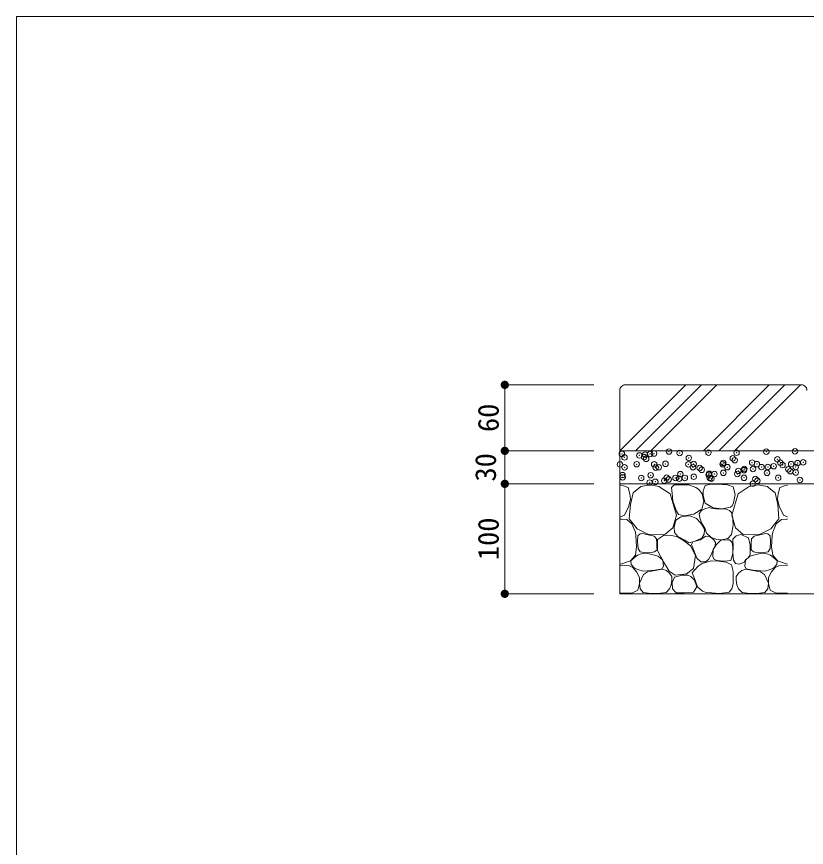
# Model space of a CAD drawing. Units: millimetres at full size, sheet at 1:10. Extents: x 3954 to 6692, y 1815 to 3681.
# Drawn here: x 3954 to 4672, y 2871 to 3627 of the extents above; entities that cross this region are included whole.
import ezdxf
from ezdxf.enums import TextEntityAlignment as Align

# ---------------------------------------------------------------- set-up
doc = ezdxf.new("R2010")
doc.units = ezdxf.units.MM
doc.header["$LTSCALE"] = 10
doc.header["$PDMODE"] = 32
doc.header["$PDSIZE"] = 5
doc.linetypes.add('DASHED', pattern=[7.5, 6, -1.5])
doc.linetypes.add('USER1', pattern=[50, 37.5, -12.5])
for name, color, linetype, lineweight in [('_0-0_', 7, 'Continuous', 13), ('ハッチ', 4, 'Continuous', 13), ('寸法', 1, 'Continuous', 13), ('本体', 7, 'Continuous', 13)]:
    doc.layers.add(name, color=color, linetype=linetype, lineweight=lineweight)
doc.styles.add('ＭＳ ゴシック', font='')
doc.styles.get('ＭＳ ゴシック').set_extended_font_data('MS Gothic')

# ---------------------------------------------------------------- blocks, each defined once
blk = doc.blocks.new('filled_dot')
at = {"color": 0, "linetype": 'Continuous', "lineweight": -2, "const_width": 1.25}
blk.add_lwpolyline([(-0.625, 0, 1), (0.625, 0, 1)], format="xyb", close=True, dxfattribs=at)

msp = doc.modelspace()

# ---------------------------------------------------------------- linework, layer by layer
at = {"layer": '_0-0_'}
msp.add_lwpolyline([(6691.76, 3626.63), (3953.63, 3626.63), (3953.63, 1814.81), (6691.76, 1814.81)], close=True, dxfattribs=at)
at = {"layer": 'ハッチ'}
for p, q in [((4502.33, 3231.76), (4562.33, 3291.76)), ((4516.47, 3231.76), (4576.47, 3291.76)), ((4578.26, 3231.76), (4638.2, 3291.7)), ((4592.4, 3231.76), (4652.4, 3291.76))]:
    msp.add_line(p, q, dxfattribs=at)
at = {"layer": 'ハッチ', "linetype": 'USER1'}
for p, q in [((4530.61, 3231.76), (4590.61, 3291.76)), ((4606.54, 3231.76), (4666.54, 3291.76))]:
    msp.add_line(p, q, dxfattribs=at)
at = {"layer": 'ハッチ', "linetype": 'DASHED'}
msp.add_line((4502.33, 3201.76), (5338.82, 3201.76), dxfattribs=at)
at = {"layer": 'ハッチ'}
for points in [[(4510.5, 3181.54), (4511.91, 3187.72), (4511.35, 3192.77), (4509.94, 3198.39), (4505.73, 3200.07), (4502.87, 3200.43)], [(4647.23, 3181.54), (4645.83, 3187.72), (4646.39, 3192.77), (4647.8, 3198.39), (4652.01, 3200.07), (4654.86, 3200.43)], [(4502.87, 3171.62), (4506.57, 3173.4), (4510.5, 3181.54)], [(4654.86, 3171.62), (4651.17, 3173.4), (4647.23, 3181.54)], [(4516.4, 3157.67), (4513.31, 3165.53), (4508.54, 3169.18), (4503.76, 3169.75), (4502.87, 3169.52)], [(4641.33, 3157.67), (4644.42, 3165.53), (4649.2, 3169.18), (4653.98, 3169.75), (4654.86, 3169.52)], [(4502.87, 3128.73), (4511.91, 3131.84), (4516.4, 3136.89), (4517.5, 3144.33), (4516.97, 3154.86), (4516.4, 3157.67)], [(4654.86, 3128.73), (4645.83, 3131.84), (4641.33, 3136.89), (4640.24, 3144.33), (4640.77, 3154.86), (4641.33, 3157.67)], [(4502.87, 3102.37), (4506.31, 3102.31), (4513.26, 3102.47), (4518.71, 3104.95), (4520.2, 3111.07), (4520.2, 3116.19), (4517.72, 3121.32), (4514.08, 3125.78), (4510.94, 3127.27), (4504.98, 3127.76), (4502.87, 3127.4)], [(4654.86, 3102.37), (4651.43, 3102.31), (4644.48, 3102.47), (4639.02, 3104.95), (4637.53, 3111.07), (4637.53, 3116.19), (4640.01, 3121.32), (4643.65, 3125.78), (4646.8, 3127.27), (4652.75, 3127.76), (4654.86, 3127.4)]]:
    msp.add_lwpolyline(points, dxfattribs=at)
for points in [[(4529.66, 3200.79), (4521.48, 3199.35), (4514.26, 3193.58), (4511.85, 3182.99), (4510.89, 3170.01), (4518.11, 3160.87), (4527.74, 3156.06), (4543.13, 3155.58), (4550.35, 3161.83), (4553.72, 3173.38), (4547.95, 3192.61), (4537.84, 3199.35)], [(4571.47, 3198.55), (4565.17, 3200.82), (4551.8, 3200.82), (4549.27, 3198.3), (4550.03, 3193), (4550.53, 3185.94), (4553.81, 3176.87), (4555.58, 3173.84), (4561.13, 3172.58), (4569.45, 3174.1), (4576.77, 3178.63), (4578.79, 3185.69), (4577.02, 3192.75), (4573.74, 3196.78)], [(4605.81, 3184.43), (4607.24, 3192.14), (4605.23, 3198.99), (4600.09, 3200.7), (4590.75, 3201.58), (4585.03, 3201.36), (4579.97, 3200.26), (4578.21, 3195.42), (4578.21, 3191.25), (4579.97, 3184.22), (4587.23, 3180.04), (4595.37, 3179.16), (4602.84, 3180.48), (4604.38, 3181.8)], [(4628.08, 3200.79), (4636.26, 3199.35), (4643.48, 3193.58), (4645.88, 3182.99), (4646.84, 3170.01), (4639.63, 3160.87), (4630, 3156.06), (4614.6, 3155.58), (4607.38, 3161.83), (4604.01, 3173.38), (4609.79, 3192.61), (4619.89, 3199.35)], [(4604.92, 3170.71), (4603.74, 3175.61), (4601.98, 3177.58), (4599.03, 3178.75), (4589.61, 3179.14), (4585.49, 3179.73), (4583.53, 3180.32), (4579.6, 3179.14), (4576.66, 3177.58), (4574.3, 3174.63), (4575.09, 3170.71), (4576.46, 3166.2), (4579.6, 3161.49), (4580.98, 3156.98), (4585.49, 3153.06), (4589.81, 3151.49), (4594.71, 3150.9), (4600.6, 3152.08), (4603.94, 3155.61), (4605.23, 3164.24), (4604.92, 3168.94)], [(4576.07, 3166), (4572.14, 3170.32), (4566.17, 3172.58), (4559.36, 3172.08), (4557.35, 3171.32), (4553.31, 3168.8), (4551.8, 3162.5), (4552.05, 3157.46), (4555.08, 3153.93), (4561.38, 3150.4), (4565.17, 3148.13), (4569.96, 3149.39), (4576.77, 3152.42), (4579.01, 3156), (4579.4, 3159.92), (4577.64, 3163.26)], [(4535.93, 3143.66), (4535.93, 3147.71), (4535.59, 3151.77), (4533.39, 3154.3), (4526.8, 3155.82), (4523.08, 3156.67), (4520.88, 3156.16), (4518.68, 3154.47), (4518.34, 3149.4), (4518.85, 3142.98), (4520.68, 3139.92), (4524.37, 3139.31), (4529.44, 3139), (4533.91, 3139.92), (4536.1, 3141.8)], [(4554.62, 3153.46), (4549.56, 3154.86), (4545.63, 3155.14), (4541.97, 3154.86), (4536.63, 3151.21), (4536.63, 3141.1), (4541.97, 3130.71), (4547.03, 3122.29), (4552.65, 3118.64), (4563.05, 3120.04), (4569.23, 3124.82), (4571.2, 3136.61), (4566.42, 3145.32), (4560.24, 3150.37)], [(4589.3, 3148.29), (4587.73, 3150.82), (4584.42, 3153.55), (4580.52, 3154.14), (4575.25, 3150.82), (4568.81, 3149.07), (4567.44, 3146.53), (4569.2, 3142.05), (4572.32, 3134.05), (4576.03, 3130.74), (4580.13, 3130.74), (4582.86, 3133.08), (4585.39, 3137.17), (4587.73, 3143.22), (4589.1, 3145.75)], [(4605.1, 3144.19), (4604.32, 3148.29), (4602.17, 3150.82), (4599.83, 3150.82), (4594.17, 3150.43), (4590.27, 3146.53), (4587.15, 3142.05), (4586.76, 3135.81), (4588.13, 3133.08), (4590.66, 3131.91), (4597.29, 3131.52), (4603.15, 3132.1), (4605.1, 3138.34)], [(4620.38, 3136.45), (4620.95, 3138.17), (4620.95, 3145.88), (4619.24, 3152.73), (4612.38, 3155.58), (4608.09, 3154.44), (4604.95, 3151.59), (4605.45, 3143.98), (4605.12, 3138.91), (4605.62, 3132.49), (4607.45, 3129.43), (4611.14, 3128.82), (4615.24, 3130.46), (4616.67, 3133.03), (4618.67, 3134.17)], [(4621.81, 3143.66), (4621.81, 3147.71), (4622.15, 3151.77), (4624.35, 3154.3), (4630.94, 3155.82), (4634.66, 3156.67), (4636.86, 3156.16), (4639.05, 3154.47), (4639.39, 3149.4), (4638.88, 3142.98), (4637.06, 3139.92), (4633.37, 3139.31), (4628.29, 3139), (4623.83, 3139.92), (4621.64, 3141.8)], [(4540.83, 3124.85), (4541.91, 3126.85), (4541.29, 3132.39), (4537.14, 3135.92), (4533.91, 3137), (4526.68, 3138.84), (4521.75, 3138.23), (4518.37, 3137), (4515.75, 3134.69), (4512.21, 3131.62), (4512.52, 3128.39), (4515.75, 3125.16), (4520.52, 3123.16), (4523.75, 3122.39), (4534.06, 3123.16), (4539.44, 3124.24)], [(4616.91, 3124.85), (4615.83, 3126.85), (4616.44, 3132.39), (4620.6, 3135.92), (4623.83, 3137), (4631.06, 3138.84), (4635.98, 3138.23), (4639.37, 3137), (4641.98, 3134.69), (4645.52, 3131.62), (4645.22, 3128.39), (4641.98, 3125.16), (4637.21, 3123.16), (4633.98, 3122.39), (4623.68, 3123.16), (4618.29, 3124.24)], [(4605.23, 3110.78), (4605.23, 3122.1), (4603.72, 3128.13), (4599.04, 3130.55), (4592.09, 3131.3), (4585.29, 3131.61), (4577.29, 3129.19), (4573.66, 3126.78), (4570.19, 3123.3), (4568.07, 3120.89), (4570.19, 3115.76), (4572.91, 3108.21), (4577.44, 3104.28), (4580.76, 3102.93), (4586.05, 3102.62), (4592.84, 3102.17), (4601.6, 3103.23), (4604.17, 3106.4)], [(4549.57, 3117.58), (4547.43, 3120.67), (4544.58, 3122.81), (4540.77, 3124.24), (4534.35, 3122.81), (4527.45, 3121.62), (4523.88, 3119.24), (4520.31, 3111.4), (4520.78, 3106.17), (4523.64, 3103.07), (4530.78, 3102.12), (4539.26, 3102.35), (4544.34, 3103.07), (4547.43, 3106.4), (4548.95, 3109.99), (4549.57, 3114.01)], [(4608.16, 3117.58), (4610.3, 3120.67), (4613.16, 3122.81), (4616.97, 3124.24), (4623.39, 3122.81), (4630.29, 3121.62), (4633.86, 3119.24), (4637.43, 3111.4), (4636.95, 3106.17), (4634.1, 3103.07), (4626.96, 3102.12), (4618.48, 3102.35), (4613.4, 3103.07), (4610.3, 3106.4), (4608.78, 3109.99), (4608.16, 3114.01)], [(4564.09, 3118.77), (4558.61, 3118.77), (4551.95, 3116.87), (4549.81, 3112.11), (4550.29, 3106.17), (4553.38, 3102.6), (4560.99, 3102.6), (4569.32, 3103.31), (4572.18, 3108.07), (4570.27, 3114.01), (4566.94, 3117.34)]]:
    msp.add_lwpolyline(points, close=True, dxfattribs=at)
for p in [(4547, 3231.12), (4635.47, 3231), (4661.65, 3231.34), (4504.11, 3228.97), (4506.5, 3225.79), (4520.08, 3227.58), (4524.37, 3226.16), (4525.29, 3228.26), (4526.22, 3224.47), (4529.69, 3228.85), (4533.42, 3229.33), (4556.7, 3229.82), (4564.98, 3225.27), (4582.88, 3230.15), (4604.99, 3224.93), (4608.46, 3230.03), (4645.6, 3224.04), (4502.37, 3219.42), (4506.58, 3216.73), (4517.64, 3219.59), (4533.51, 3219.48), (4534.92, 3216.5), (4537.72, 3216.79), (4543.81, 3219.93), (4564.65, 3219.53), (4568.87, 3216.85), (4569.39, 3219.8), (4574.93, 3216.15), (4595.79, 3219.59), (4596.4, 3220.78), (4600.01, 3216.9), (4606.84, 3223.24), (4622.58, 3221.11), (4626.93, 3219.65), (4631.15, 3216.96), (4636.97, 3217.07), (4642.18, 3217.76), (4648.16, 3220.99), (4650.31, 3218.83), (4658.07, 3219.7), (4662.29, 3217.02), (4663.89, 3220.62), (4669.09, 3221.3), (4504.74, 3209.7), (4530.32, 3209.58), (4557.33, 3210.55), (4576.78, 3214.46), (4583.14, 3209.99), (4583.51, 3210.89), (4588.34, 3210.67), (4596.47, 3211.74), (4609.09, 3210.76), (4610.05, 3213.53), (4615.26, 3214.21), (4615.54, 3215.27), (4623.39, 3215.28), (4636.1, 3211.74), (4655.55, 3214.92), (4657.39, 3213.23), (4662.28, 3212.07), (4504.86, 3207.72), (4521.76, 3207.06), (4529.3, 3202.9), (4534.51, 3203.58), (4542.64, 3204.65), (4544.87, 3207.37), (4546.71, 3205.69), (4552.9, 3207.12), (4556.22, 3206.44), (4561.42, 3207.13), (4569.55, 3208.2), (4584.05, 3207.18), (4585.48, 3206.49), (4615.19, 3207.23), (4623.21, 3201.84), (4625.49, 3206.15), (4627.33, 3204.46), (4646.33, 3207.29), (4666.09, 3205.26)]:
    msp.add_point(p, dxfattribs=at)
at = {"layer": '寸法'}
for p, q in [((4397.63, 3291.76), (4397.63, 3231.76)), ((4478.67, 3291.76), (4397.63, 3291.76)), ((4478.67, 3231.76), (4397.63, 3231.76)), ((4397.63, 3231.76), (4397.63, 3201.76)), ((4478.67, 3231.76), (4397.63, 3231.76)), ((4478.67, 3201.76), (4397.63, 3201.76)), ((4397.63, 3201.76), (4397.63, 3101.76)), ((4478.67, 3201.76), (4397.63, 3201.76)), ((4478.67, 3101.76), (4397.63, 3101.76))]:
    msp.add_line(p, q, dxfattribs=at)
at = {"layer": '本体'}
for p, q in [((4502.33, 3286.76), (4502.33, 3231.76)), ((4667.33, 3291.76), (4507.33, 3291.76)), ((4667.33, 3291.76), (4542.58, 3291.76)), ((4502.33, 3231.76), (5338.82, 3231.76)), ((4502.33, 3231.64), (4502.33, 3101.76)), ((4502.33, 3201.76), (5338.82, 3201.76)), ((4502.33, 3101.76), (5338.82, 3101.76))]:
    msp.add_line(p, q, dxfattribs=at)
for centre, start, end in [((4507.33, 3286.76), 89.99999, 180.00001), ((4667.33, 3286.76), 359.99804, 90.00082)]:
    msp.add_arc(centre, 5, start, end, dxfattribs=at)

# ---------------------------------------------------------------- block references
at = {"layer": '寸法', "xscale": 3, "yscale": 3}
for p, rotation in [((4397.63, 3291.76), 270), ((4397.63, 3231.76), 90), ((4397.63, 3231.76), 270), ((4397.63, 3201.76), 90), ((4397.63, 3201.76), 270), ((4397.63, 3101.76), 90)]:
    msp.add_blockref('filled_dot', p, dxfattribs=dict(at, rotation=rotation))

# ---------------------------------------------------------------- texts
at = {"layer": '寸法', "style": 'ＭＳ ゴシック'}
for s, p in [('60', (4382.63, 3261.76)), ('30', (4380.13, 3216.76)), ('100', (4382.63, 3151.76))]:
    msp.add_text(s, height=18.99, rotation=90, dxfattribs=at).set_placement(p, align=Align.MIDDLE_CENTER)

doc.saveas('drawing.dxf')
